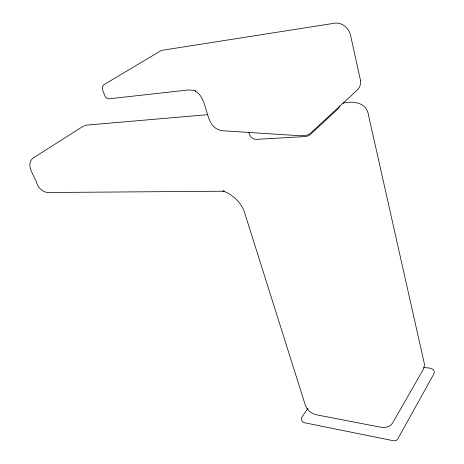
<?xml version="1.0" encoding="UTF-8"?>
<svg xmlns="http://www.w3.org/2000/svg" width="464" height="464" viewBox="0 0 464 464"><rect width="100%" height="100%" fill="white"/><g stroke="black" fill="none" stroke-linecap="round" stroke-linejoin="round"><path stroke-width="0.7" d="M339.735 105.844L338.569 108.321L309.488 135.244L308.125 135.813L305.915 136.52L256.401 139.368C252.329 139.548 249.429 136.172 248.942 132.344M307.968 408.303L302.203 416.602C300.527 418.783 301.803 422.211 304.512 422.75L393.716 440.8L395.746 440.609L396.621 440.226L397.973 438.59L434.049 373.59L434.292 371.612C433.208 367.047 427.257 368.306 423.876 367.407M207.826 114.654L86.205 125.158L83.033 126.347L33.269 157.975C24.656 164.627 34.771 175.92 36.708 183.019C38.599 188.494 43.477 193.03 49.567 192.496L224.344 191.22L222.807 190.942C232.255 194.085 240.613 202.002 244.18 211.34L304.987 404.138C306.553 410.135 312.04 414.259 318.031 415.118L379.622 427.002C384.204 427.994 389.905 427.472 392.567 423.064L423.261 369.501L424.287 365.98L424.398 363.944L368.602 115.594C366.78 102.405 353.672 100.642 342.803 103.188M360.528 80.591C360.888 84.239 359.838 88.247 356.775 90.515L309.952 133.736L306.745 135.21L300.307 135.772L224.164 130.848C202.484 129.734 210.569 99.743 195.089 90.903L195.663 91.141L193.36 90.277L188.187 89.97L109.643 98.745C107.312 99.035 105.166 97.44 104.603 95.184C103.733 92.168 100.259 87.331 103.884 84.697L161.431 50.408L332.833 23.484C341.782 21.199 349.891 28.449 350.964 37.132L360.528 80.591"/></g></svg>
